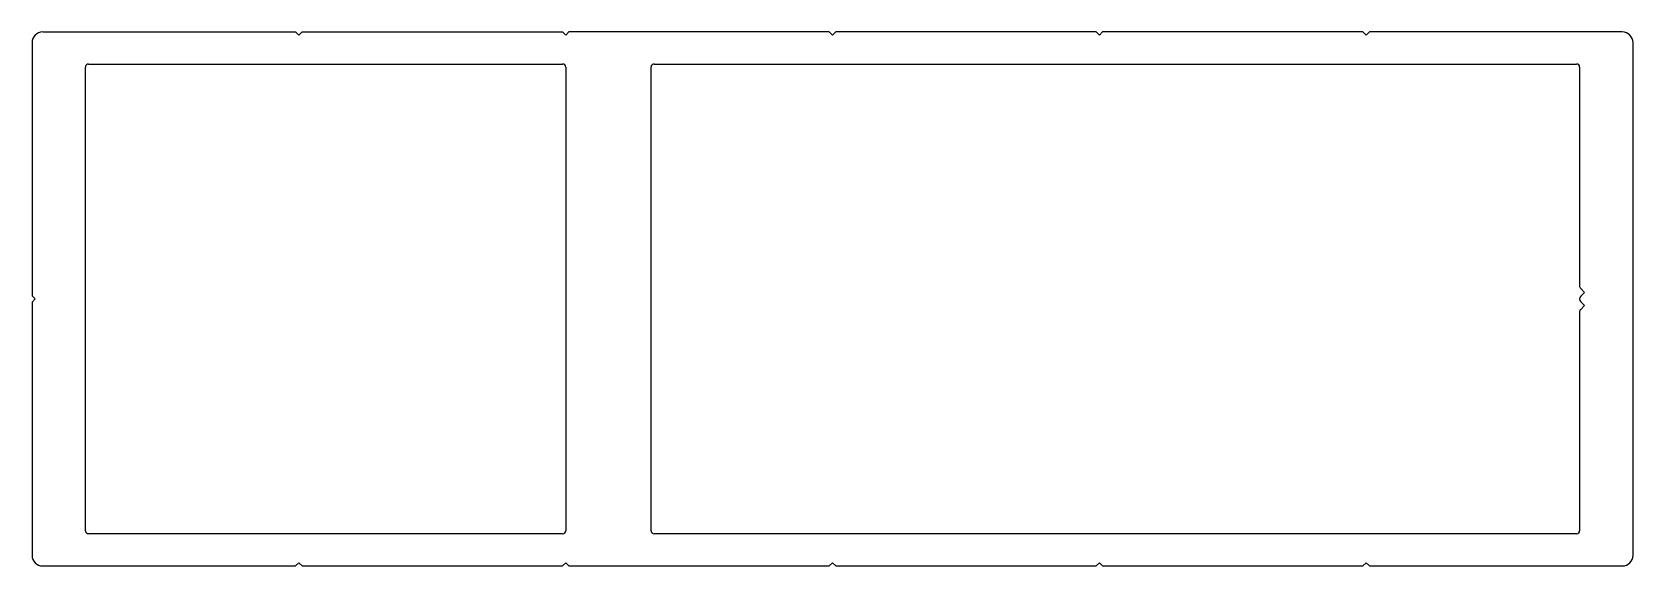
# Model space of a CAD drawing. Extents: x 3319 to 3469, y 1026 to 1076.
import ezdxf

# ---------------------------------------------------------------- set-up
doc = ezdxf.new("R2010")
doc.units = 0
doc.layers.get('0').update_dxf_attribs({"linetype": 'CONTINUOUS'})

msp = doc.modelspace()

# ---------------------------------------------------------------- linework, layer by layer
for p, q in [((3319.8, 1076.01), (3343.5, 1076.01)), ((3343.5, 1076.01), (3343.8, 1075.71)), ((3343.8, 1075.71), (3344.1, 1076.01)), ((3344.1, 1076.01), (3368.5, 1076.01)), ((3368.5, 1076.01), (3368.8, 1075.71)), ((3368.8, 1075.71), (3369.1, 1076.01)), ((3393.5, 1076.01), (3369.1, 1076.01)), ((3393.5, 1076.01), (3393.8, 1075.71)), ((3393.8, 1075.71), (3394.1, 1076.01)), ((3418.5, 1076.01), (3394.1, 1076.01)), ((3418.5, 1076.01), (3418.8, 1075.71)), ((3418.8, 1075.71), (3419.1, 1076.01)), ((3443.5, 1076.01), (3419.1, 1076.01)), ((3443.5, 1076.01), (3443.8, 1075.71)), ((3443.8, 1075.71), (3444.1, 1076.01)), ((3467.8, 1076.01), (3444.1, 1076.01)), ((3318.8, 1075.01), (3318.8, 1051.31)), ((3468.8, 1027.01), (3468.8, 1075.01)), ((3323.8, 1029.31), (3323.8, 1072.71)), ((3324.1, 1073.01), (3368.5, 1073.01)), ((3368.8, 1072.71), (3368.8, 1029.31)), ((3376.8, 1029.31), (3376.8, 1072.71)), ((3377.1, 1073.01), (3463.5, 1073.01)), ((3463.8, 1072.71), (3463.8, 1052.25)), ((3463.91, 1051.98), (3464.26, 1051.63)), ((3464.26, 1051.63), (3463.91, 1051.27)), ((3319.1, 1051.01), (3318.8, 1051.31)), ((3318.8, 1050.71), (3319.1, 1051.01)), ((3318.8, 1050.71), (3318.8, 1027.01)), ((3463.91, 1050.74), (3464.26, 1050.39)), ((3464.26, 1050.39), (3463.91, 1050.03)), ((3463.8, 1049.77), (3463.8, 1029.31)), ((3368.5, 1029.01), (3324.1, 1029.01)), ((3463.5, 1029.01), (3377.1, 1029.01)), ((3319.8, 1026.01), (3343.5, 1026.01)), ((3343.8, 1026.31), (3343.5, 1026.01)), ((3344.1, 1026.01), (3343.8, 1026.31)), ((3344.1, 1026.01), (3368.5, 1026.01)), ((3368.8, 1026.31), (3368.5, 1026.01)), ((3369.1, 1026.01), (3368.8, 1026.31)), ((3369.1, 1026.01), (3393.5, 1026.01)), ((3393.8, 1026.31), (3393.5, 1026.01)), ((3394.1, 1026.01), (3393.8, 1026.31)), ((3394.1, 1026.01), (3418.5, 1026.01)), ((3418.8, 1026.31), (3418.5, 1026.01)), ((3419.1, 1026.01), (3418.8, 1026.31)), ((3419.1, 1026.01), (3443.5, 1026.01)), ((3443.8, 1026.31), (3443.5, 1026.01)), ((3444.1, 1026.01), (3443.8, 1026.31)), ((3444.1, 1026.01), (3467.8, 1026.01))]:
    msp.add_line(p, q)
for centre, radius, start, end in [((3319.8, 1075.01), 1, 90, 180), ((3467.8, 1075.01), 1, 0, 90), ((3324.1, 1072.71), 0.3, 90, 180), ((3368.5, 1072.71), 0.3, 0, 90), ((3377.1, 1072.71), 0.3, 90, 180), ((3463.5, 1072.71), 0.3, 0, 90), ((3464.17, 1052.25), 0.375, 180, 225), ((3464.17, 1051.01), 0.375, 135, 225), ((3464.17, 1049.77), 0.375, 135, 180), ((3324.1, 1029.31), 0.3, 180, 270), ((3368.5, 1029.31), 0.3, 270, 0), ((3377.1, 1029.31), 0.3, 180, 270), ((3463.5, 1029.31), 0.3, 270, 0), ((3319.8, 1027.01), 1, 180, 270), ((3467.8, 1027.01), 1, 270, 360)]:
    msp.add_arc(centre, radius, start, end)

doc.saveas('drawing.dxf')
